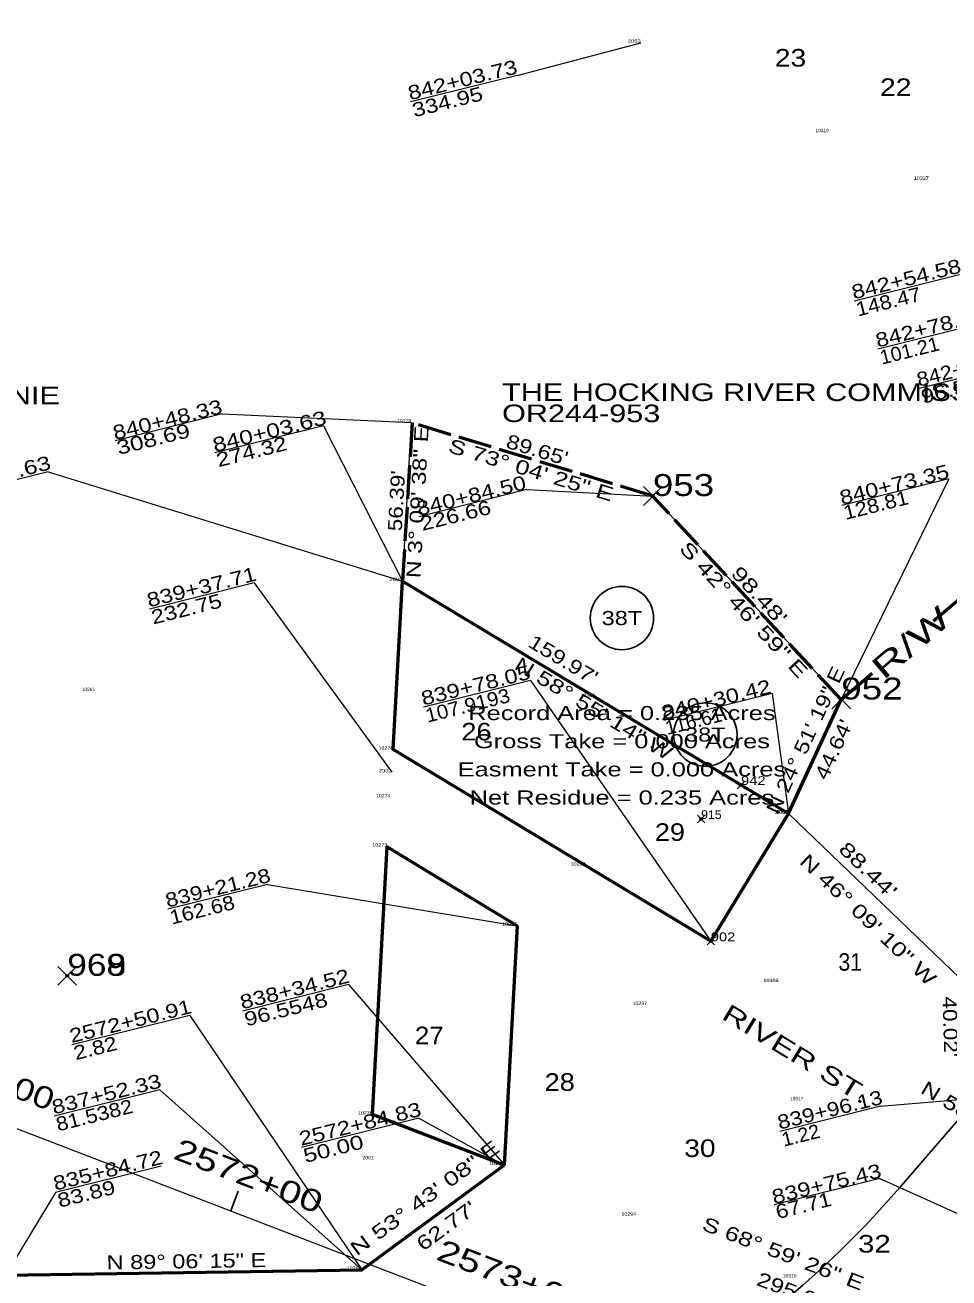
# Model space of a CAD drawing. Extents: x 1802000 to 1989153, y 371000 to 566163.
# Drawn here: x 1987717.2 to 1988045.3, y 561614.2 to 562059.3 of the extents above; entities that cross this region are included whole.
import ezdxf
from ezdxf.enums import TextEntityAlignment as Align

# ---------------------------------------------------------------- set-up
doc = ezdxf.new("R2010")
doc.units = 0
doc.header["$LTSCALE"] = 2
doc.header["$PDMODE"] = 32
doc.header["$PDSIZE"] = 1
doc.linetypes.add('LONG_DASHED', pattern=[7.5, 6, -1.5])
for name, color, linetype, lineweight in [('1', 7, 'Continuous', 13), ('39', 7, 'Continuous', 13), ('40', 7, 'Continuous', 25), ('44', 7, 'Continuous', 53), ('54', 7, 'Continuous', 13), ('55', 7, 'Continuous', 25), ('9', 7, 'Continuous', 13)]:
    doc.layers.add(name, color=color, linetype=linetype, lineweight=lineweight)
doc.layers.add('62', color=7, linetype='Continuous')

msp = doc.modelspace()

# ---------------------------------------------------------------- linework, layer by layer
at = {"layer": '1'}
for p, q in [((1987891.906, 562041.433), (1987935.863, 562053.01)), ((1987891.906, 562041.433), (1987854.059, 562031.967)), ((1988049.019, 561970.594), (1988011.592, 561961.233)), ((1988057.395, 561953.441), (1988020.082, 561944.109)), ((1988070.004, 561939.006), (1988034.716, 561930.181)), ((1987787.222, 561921.174), (1987749.184, 561911.661)), ((1987823.154, 561916.959), (1987784.62, 561907.322)), ((1987787.222, 561921.174), (1987854.384, 561918.097)), ((1987823.154, 561916.959), (1987851.275, 561861.796)), ((1987725.388, 561900.587), (1987686.854, 561890.95)), ((1987725.388, 561900.587), (1987851.275, 561861.796)), ((1988045.249, 561898.103), (1988007.046, 561819.715)), ((1988045.249, 561898.103), (1988007.248, 561888.599)), ((1987895.421, 561894.261), (1987857.039, 561884.662)), ((1987895.421, 561894.261), (1987940.154, 561891.995)), ((1987798.519, 561861.112), (1987761.359, 561851.819)), ((1987798.519, 561861.112), (1987847.446, 561793.85)), ((1987896.706, 561826.433), (1987858.743, 561816.939)), ((1987896.706, 561826.433), (1987960.705, 561733.854)), ((1987982.494, 561821.836), (1987943.998, 561812.208)), ((1987982.494, 561821.836), (1987988.284, 561779.214)), ((1987803.348, 561754.04), (1987767.945, 561745.186)), ((1987803.348, 561754.04), (1987891.965, 561739.309)), ((1987832.049, 561718.436), (1987794.43, 561709.028)), ((1987832.049, 561718.436), (1987887.034, 561654.859)), ((1987775.678, 561707.495), (1987733.858, 561697.036)), ((1987775.678, 561707.495), (1987836.763, 561617.165)), ((1987765.027, 561681.083), (1987727.6, 561671.722)), ((1987765.027, 561681.083), (1987836.763, 561617.165)), ((1988020.963, 561675.235), (1988053.373, 561677.95)), ((1988020.963, 561675.235), (1987985.254, 561666.305)), ((1987857.06, 561670.966), (1987815.394, 561660.545)), ((1987857.06, 561670.966), (1987887.365, 561654.311)), ((1988020.733, 561649.605), (1987983.191, 561640.216)), ((1988020.733, 561649.605), (1988092.107, 561617.298))]:
    msp.add_line(p, q, dxfattribs=at)
msp.add_lwpolyline([(1987765.55, 561653.998), (1987728.084, 561644.628), (1987710.31, 561615.188)], dxfattribs=at)
at = {"layer": '40'}
for centre in [(1987929.161, 561848.655), (1987958.771, 561807.259)]:
    msp.add_circle(centre, 11.25, dxfattribs=at)
at = {"layer": '44', "linetype": 'LONG_DASHED'}
msp.add_line((1987854.644, 561917.947), (1987851.275, 561861.796), dxfattribs=at)
at = {"layer": '44'}
for p, q in [((1988039.804, 561847.649), (1988121.403, 561917.234)), ((1988007.046, 561819.715), (1988017.962, 561829.024)), ((1987988.284, 561779.214), (1988007.046, 561819.715)), ((1987960.705, 561733.854), (1987988.284, 561779.214)), ((1987988.284, 561779.214), (1987960.705, 561733.854)), ((1987891.965, 561739.309), (1987887.365, 561654.311))]:
    msp.add_line(p, q, dxfattribs=at)
at = {"layer": '44', "linetype": 'LONG_DASHED'}
msp.add_lwpolyline([(1988007.046, 561819.715), (1987940.154, 561891.995), (1987854.644, 561917.947)], dxfattribs=at)
at = {"layer": '44'}
for points in [[(1987960.705, 561733.854), (1987847.9, 561801.905), (1987851.275, 561861.796), (1987988.284, 561779.214)], [(1987887.365, 561654.311), (1987840.584, 561672.277), (1987845.857, 561767.417), (1987891.965, 561739.309)], [(1987710.31, 561615.188), (1987836.763, 561617.165), (1987887.365, 561654.311)]]:
    msp.add_lwpolyline(points, dxfattribs=at)
at = {"layer": '54', "lineweight": 25}
msp.add_line((1988027.788, 561646.362), (1988619.343, 562333.642), dxfattribs=at)
at = {"layer": '54'}
for p, q in [((1987936.82, 561888.657), (1987943.487, 561895.333)), ((1987936.82, 561895.333), (1987943.487, 561888.657)), ((1988003.713, 561816.377), (1988010.379, 561823.052)), ((1988003.713, 561823.052), (1988010.379, 561816.377)), ((1987970.117, 561788.026), (1987972.784, 561790.696)), ((1987970.117, 561790.696), (1987972.784, 561788.026)), ((1987955.933, 561775.93), (1987958.599, 561778.6)), ((1987955.933, 561778.6), (1987958.599, 561775.93)), ((1987959.371, 561732.519), (1987962.038, 561735.189)), ((1987959.371, 561735.189), (1987962.038, 561732.519)), ((1987728.877, 561718.23), (1987735.544, 561724.905)), ((1987728.877, 561724.905), (1987735.544, 561718.23)), ((1987728.877, 561718.23), (1987735.544, 561724.905)), ((1987728.877, 561724.905), (1987735.544, 561718.23))]:
    msp.add_line(p, q, dxfattribs=at)
at = {"layer": '54', "lineweight": 25}
for points in [[(1987960.705, 561733.854), (1987847.9, 561801.905), (1987851.275, 561861.796), (1987988.284, 561779.214)], [(1987840.584, 561672.277), (1987845.857, 561767.417), (1987891.965, 561739.309), (1987887.365, 561654.311)]]:
    msp.add_lwpolyline(points, close=True, dxfattribs=at)
msp.add_arc((1987764.602, 561872.891), 347.25, 255.60646, 319.28084, dxfattribs=at)
at = {"layer": '54'}
for p in [(1987940.154, 561891.995), (1988007.046, 561819.715), (1987971.451, 561789.361), (1987957.266, 561777.265), (1987960.705, 561733.854), (1987732.211, 561721.567)]:
    msp.add_point(p, dxfattribs=at)
at = {"layer": '55', "lineweight": 13}
msp.add_line((1987652.88, 561690.81), (1988094.97, 561521.02), dxfattribs=at)
at = {"layer": '55'}
msp.add_line((1987790.247, 561638.052), (1987792.936, 561645.054), dxfattribs=at)
at = {"layer": '9'}
msp.add_line((1987971.451, 561789.361), (1987932.9, 561812.597), dxfattribs=at)
for points in [[(1988087.004, 561657.616), (1988053.373, 561677.95), (1988052.069, 561717.946), (1987988.284, 561779.214), (1987851.275, 561861.796), (1987854.384, 561918.097)], [(1987988.284, 561779.214), (1987851.275, 561861.796), (1987854.384, 561918.097)], [(1987940.154, 561891.995), (1988007.046, 561819.715), (1987988.284, 561779.214)], [(1988053.373, 561677.95), (1988052.069, 561717.946), (1987988.284, 561779.214)]]:
    msp.add_lwpolyline(points, dxfattribs=at)

# ---------------------------------------------------------------- texts
at = {"layer": '1'}
for s, width, p in [('842+03.73', 1.25, (1987853.907, 562032.573)), ('334.95', 1.25, (1987855.423, 562026.51)), ('842+54.58', 1.25, (1988011.44, 561961.84)), ('148.47', 1.15, (1988012.956, 561955.776)), ('842+78.87', 1.25, (1988019.931, 561944.715)), ('101.21', 1.05, (1988021.447, 561938.652)), ('842+81.27', 1.15, (1988034.564, 561930.787)), ('96.53', 1.25, (1988036.08, 561924.724)), ('840+48.33', 1.25, (1987749.123, 561911.904)), ('840+03.63', 1.3, (1987784.559, 561907.564)), ('308.69', 1.3, (1987750.458, 561906.568)), ('274.32', 1.25, (1987785.893, 561902.228)), ('840+03.63', 1.3, (1987686.702, 561891.556)), ('840+84.50', 1.25, (1987856.978, 561884.905)), ('840+73.35', 1.25, (1988007.188, 561888.842)), ('226.66', 1.25, (1987858.313, 561879.569)), ('128.81', 1.15, (1988008.522, 561883.506)), ('839+37.71', 1.25, (1987761.208, 561852.425)), ('232.75', 1.25, (1987762.724, 561846.362)), ('839+78.05', 1.25, (1987858.592, 561817.546)), ('107.9193', 1.1, (1987860.108, 561811.482)), ('840+30.42', 1.25, (1987943.937, 561812.45)), ('839+21.28', 1.2, (1987767.793, 561745.793)), ('162.68', 1.15, (1987769.309, 561739.729)), ('838+34.52', 1.25, (1987794.279, 561709.634)), ('2572+50.91', 1.25, (1987733.707, 561697.642)), ('96.5548', 1.25, (1987795.795, 561703.571)), ('2.82', 1.2, (1987735.223, 561691.579)), ('837+52.33', 1.25, (1987727.448, 561672.329)), ('81.5382', 1.15, (1987728.964, 561666.265)), ('839+96.13', 1.2, (1987985.103, 561666.911)), ('2572+84.83', 1.25, (1987815.242, 561661.152)), ('1.22', 1.05, (1987986.619, 561660.848)), ('50.00', 1.3, (1987816.758, 561655.088)), ('835+84.72', 1.25, (1987727.933, 561645.234)), ('839+75.43', 1.25, (1987983.13, 561640.458)), ('83.89', 1.25, (1987729.449, 561639.171)), ('67.71', 1.2, (1987984.465, 561635.123))]:
    msp.add_text(s, height=5, rotation=14.041, dxfattribs=dict(at, width=width)).set_placement(p)
msp.add_text('116.61', height=5, rotation=14.041, dxfattribs=at).set_placement((1987945.271, 561807.115))
at = {"layer": '39'}
for s, rotation, width, p in [('N 3° 09\' 38" E', 86.84, 1.3, (1987859.078, 561889.74)), ("89.65'", 343.074, 1.25, (1987898.361, 561906.02)), ('S 73° 04\' 25" E', 343.074, 1.35, (1987896.177, 561898.845)), ("56.39'", 86.84, 1.2, (1987851.589, 561890.153)), ('S 42° 46\' 59" E', 312.783, 1.4, (1987970.584, 561849.912)), ("98.48'", 312.783, 1.4, (1987976.089, 561855.006)), ("159.97'", 328.921, 1.25, (1987907.061, 561831.731)), ('N 58° 55\' 14" W', 328.921, 1.35, (1987917.844, 561814.375)), ('N 24° 51\' 19" E', 65.145, 1.25, (1987996.578, 561804.279)), ("44.64'", 65.145, 1.25, (1988006.614, 561800.923)), ("88.44'", 316.153, 1.4, (1988014.828, 561757.357)), ('N 46° 09\' 10" W', 316.153, 1.35, (1988014.854, 561739.684)), ("40.02'", 271.868, 1.2, (1988043.302, 561703.359)), ('N 58° 50\' 28" W', 328.841, 1.35, (1988062.063, 561663.727)), ('N 53° 43\' 08" E', 36.281, 1.4, (1987860.606, 561640.636)), ("62.77'", 36.281, 1.35, (1987868.333, 561630.751)), ('S 68° 59\' 26" E', 338.99, 1.35, (1987985.52, 561620.584)), ('N 89° 06\' 15" E', 0.896, 1.25, (1987774.558, 561617.673)), ("295.62'", 338.99, 1.3, (1987989.757, 561606.786))]:
    msp.add_text(s, height=5, rotation=rotation, dxfattribs=dict(at, width=width)).set_placement(p, align=Align.CENTER)
at = {"layer": '40'}
for s, width, p in [('23', 1.2, (1987983.432, 562044.542)), ('22', 1.2, (1988020.812, 562034.097)), ('CLYDE & BONNIE', 1.3, (1987638.409, 561924.617)), ('THE HOCKING RIVER COMMISSION', 1.3, (1987886.605, 561925.746)), ('OR244-953', 1.3, (1987886.605, 561918.246)), ('26', 1.15, (1987872.162, 561805.177)), ('29', 1.15, (1987940.837, 561769.49)), ('31', 0.9, (1988006.034, 561723.358)), ('27', 1.1, (1987855.645, 561697.245)), ('28', 1.15, (1987901.718, 561680.707)), ('30', 1.2, (1987951.268, 561657.206)), ('32', 1.25, (1988012.988, 561623.26))]:
    msp.add_text(s, height=6.25, dxfattribs=dict(at, width=width)).set_placement(p)
for s, width, p in [('38T', 1.25, (1987929.161, 561846.155)), ('Record Area = 0.235 Acres', 1.35, (1987929.161, 561812.405)), ('Gross Take = 0.000 Acres', 1.35, (1987929.161, 561802.405)), ('38T', 1.25, (1987958.771, 561804.759)), ('Easment Take = 0.000 Acres', 1.35, (1987929.161, 561792.405)), ('Net Residue = 0.235 Acres', 1.35, (1987929.161, 561782.405))]:
    msp.add_text(s, height=5, dxfattribs=dict(at, width=width)).set_placement(p, align=Align.CENTER)
at = {"layer": '40', "width": 1.45}
msp.add_text('RIVER ST.', height=6.25, rotation=328.633, dxfattribs=at).set_placement((1987964.176, 561706.539))
at = {"layer": '44', "width": 1.55}
msp.add_text('R/W', height=8, rotation=40.456, dxfattribs=at).set_placement((1988034.37, 561836.857), align=Align.CENTER)
at = {"layer": '54'}
for s, height, width, p in [('953', 7.8, 1.25, (1987940.154, 561891.995)), ('952', 7.8, 1.25, (1988007.046, 561819.715)), ('942', 3.12, 1.25, (1987971.451, 561789.361)), ('915', 3.12, 1.05, (1987957.266, 561777.265)), ('902', 3.12, 1.25, (1987960.705, 561733.854)), ('968', 7.8, 1.2, (1987732.211, 561721.567)), ('969', 7.8, 1.2, (1987732.211, 561721.567))]:
    msp.add_text(s, height=height, dxfattribs=dict(at, width=width)).set_placement(p)
at = {"layer": '55'}
for s, width, p in [('2571+00', 1.25, (1987701.879, 561682.704)), ('2572+00', 1.35, (1987795.231, 561646.851)), ('2573+00', 1.35, (1987888.583, 561610.998))]:
    msp.add_text(s, height=7.8, rotation=338.99, dxfattribs=dict(at, width=width)).set_placement(p, align=Align.CENTER)
at = {"layer": '62'}
for s, width, p in [('2063', 1.3, (1987935.863, 562053.01)), ('10319', 1.05, (1988002.579, 562021.237)), ('10327', 1.2, (1988038.118, 562004.311)), ('10278', 1.15, (1987854.384, 561918.097)), ('2003', 1.3, (1987851.275, 561861.796)), ('10261', 1.05, (1987742.064, 561822.721)), ('10289', 1.15, (1987919.592, 561820.619)), ('10276', 1.15, (1987847.9, 561801.905)), ('2002', 1.3, (1987847.446, 561793.85)), ('10274', 1.15, (1987846.948, 561784.934)), ('10310', 1.1, (1987988.284, 561779.214)), ('2007', 1.25, (1987988.284, 561779.214)), ('10273', 1.2, (1987845.857, 561767.417)), ('10288', 1.2, (1987916.269, 561760.66)), ('10285', 1.2, (1987891.965, 561739.309)), ('10308', 1.2, (1987984.764, 561719.34)), ('10297', 1.15, (1987938.073, 561711.201)), ('10317', 1.05, (1987993.573, 561677.367)), ('10270', 1.15, (1987840.584, 561672.277)), ('2001', 1.15, (1987841.097, 561656.356)), ('10283', 1.2, (1987887.365, 561654.311)), ('10294', 1.15, (1987934.145, 561636.345)), ('10265', 1.2, (1987836.763, 561617.165)), ('10315', 1.1, (1987991.177, 561614.441))]:
    msp.add_text(s, height=1.2, dxfattribs=dict(at, width=width)).set_placement(p, align=Align.RIGHT)

doc.saveas('drawing.dxf')
